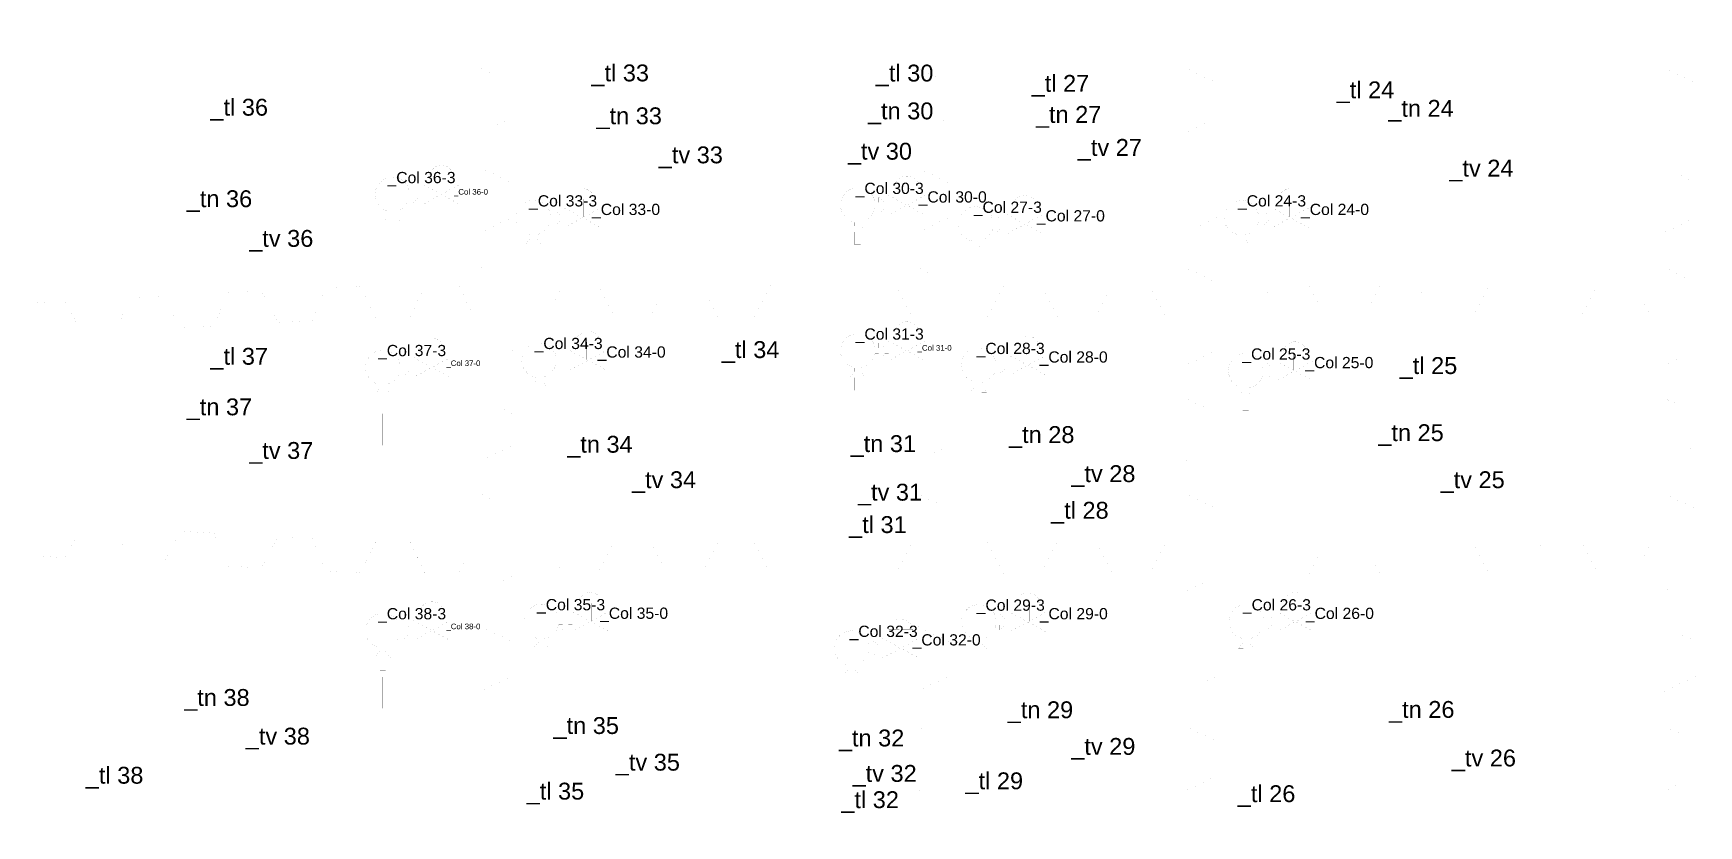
# Model space of a CAD drawing. Extents: x 286795 to 414225, y 83872 to 112073.
# Drawn here: x 286795 to 346083, y 83872 to 112073 of the extents above; entities that cross this region are included whole.
import ezdxf

# ---------------------------------------------------------------- set-up
doc = ezdxf.new("R2010")
doc.units = 0
doc.header["$MEASUREMENT"] = 0
doc.layers.add('Control objects', color=20, linetype='CONTINUOUS')
doc.layers.add('Omriss tanker', color=20, linetype='CONTINUOUS')
doc.styles.add('ARIAL', font='ARIAL.TTF', dxfattribs={"height": 12})

msp = doc.modelspace()

# ---------------------------------------------------------------- linework, layer by layer
at = {"layer": 'Control objects', "color": 42, "linetype": 'Continuous'}
for points in [[(301275, 106363, 1.21, 1.21, 0), (301275, 106991, 1.21, 1.21, 0), (300888, 106991, 1.21, 1.21, -0.884677), (301753, 106991, 1.21, 1.21, 0), (301366, 106991, 1.21, 1.21, 0), (301366, 106363, 1.21, 1.21, 0), (301966, 106687, 0, 0, 0), (301966, 105990, 1.21, 1.21, 0), (301320, 106339, 1.21, 1.21, 0), (300675, 105990, 0, 0, 0), (300675, 106687, 1.21, 1.21, 0)], [(317847, 105979, 1.21, 1.21, 0), (317847, 106607, 1.21, 1.21, 0), (317460, 106607, 1.21, 1.21, -0.884677), (318325, 106607, 1.21, 1.21, 0), (317938, 106607, 1.21, 1.21, 0), (317938, 105979, 1.21, 1.21, 0), (318538, 106303, 0, 0, 0), (318538, 105606, 1.21, 1.21, 0), (317893, 105954, 1.21, 1.21, 0), (317247, 105606, 0, 0, 0), (317247, 106303, 1.21, 1.21, 0)], [(306303, 105534, 1.21, 1.21, 0), (306303, 106163, 1.21, 1.21, 0), (305916, 106163, 1.21, 1.21, -0.884677), (306781, 106163, 1.21, 1.21, 0), (306394, 106163, 1.21, 1.21, 0), (306394, 105534, 1.21, 1.21, 0), (306994, 105858, 0, 0, 0), (306994, 105161, 1.21, 1.21, 0), (306349, 105510, 1.21, 1.21, 0), (305703, 105161, 0, 0, 0), (305703, 105858, 1.21, 1.21, 0)], [(322052, 105307, 1.21, 1.21, 0), (322052, 105935, 1.21, 1.21, 0), (321665, 105935, 1.21, 1.21, -0.884677), (322530, 105935, 1.21, 1.21, 0), (322142, 105935, 1.21, 1.21, 0), (322142, 105307, 1.21, 1.21, 0), (322743, 105631, 0, 0, 0), (322743, 104934, 1.21, 1.21, 0), (322097, 105282, 1.21, 1.21, 0), (321452, 104934, 0, 0, 0), (321452, 105631, 1.21, 1.21, 0)], [(331503, 105534, 1.21, 1.21, 0), (331503, 106163, 1.21, 1.21, 0), (331116, 106163, 1.21, 1.21, -0.884677), (331981, 106163, 1.21, 1.21, 0), (331594, 106163, 1.21, 1.21, 0), (331594, 105534, 1.21, 1.21, 0), (332194, 105858, 0, 0, 0), (332194, 105161, 1.21, 1.21, 0), (331549, 105510, 1.21, 1.21, 0), (330903, 105161, 0, 0, 0), (330903, 105858, 1.21, 1.21, 0)], [(306500, 100459, 1.21, 1.21, 0), (306500, 101087, 1.21, 1.21, 0), (306113, 101087, 1.21, 1.21, -0.884677), (306978, 101087, 1.21, 1.21, 0), (306591, 101087, 1.21, 1.21, 0), (306591, 100459, 1.21, 1.21, 0), (307191, 100783, 0, 0, 0), (307191, 100086, 1.21, 1.21, 0), (306546, 100435, 1.21, 1.21, 0), (305900, 100086, 0, 0, 0), (305900, 100783, 1.21, 1.21, 0)], [(317847, 100795, 1.21, 1.21, 0), (317847, 101423, 1.21, 1.21, 0), (317460, 101423, 1.21, 1.21, -0.884677), (318325, 101423, 1.21, 1.21, 0), (317938, 101423, 1.21, 1.21, 0), (317938, 100795, 1.21, 1.21, 0), (318538, 101119, 0, 0, 0), (318538, 100422, 1.21, 1.21, 0), (317893, 100771, 1.21, 1.21, 0), (317247, 100422, 0, 0, 0), (317247, 101119, 1.21, 1.21, 0)], [(300939, 100207, 1.21, 1.21, 0), (300939, 100836, 1.21, 1.21, 0), (300552, 100836, 1.21, 1.21, -0.884677), (301417, 100836, 1.21, 1.21, 0), (301029, 100836, 1.21, 1.21, 0), (301029, 100207, 1.21, 1.21, 0), (301630, 100531, 0, 0, 0), (301630, 99835, 1.21, 1.21, 0), (300984, 100183, 1.21, 1.21, 0), (300338, 99835, 0, 0, 0), (300338, 100531, 1.21, 1.21, 0)], [(322152, 100282, 1.21, 1.21, 0), (322152, 100910, 1.21, 1.21, 0), (321765, 100910, 1.21, 1.21, -0.884677), (322630, 100910, 1.21, 1.21, 0), (322243, 100910, 1.21, 1.21, 0), (322243, 100282, 1.21, 1.21, 0), (322843, 100606, 0, 0, 0), (322843, 99909, 1.21, 1.21, 0), (322197, 100258, 1.21, 1.21, 0), (321552, 99909, 0, 0, 0), (321552, 100606, 1.21, 1.21, 0)], [(331658, 100083, 1.21, 1.21, 0), (331658, 100711, 1.21, 1.21, 0), (331271, 100711, 1.21, 1.21, -0.884677), (332136, 100711, 1.21, 1.21, 0), (331748, 100711, 1.21, 1.21, 0), (331748, 100083, 1.21, 1.21, 0), (332349, 100407, 0, 0, 0), (332349, 99710, 1.21, 1.21, 0), (331703, 100058, 1.21, 1.21, 0), (331058, 99710, 0, 0, 0), (331058, 100407, 1.21, 1.21, 0)], [(306588, 91162, 1.21, 1.21, 0), (306588, 91791, 1.21, 1.21, 0), (306201, 91791, 1.21, 1.21, -0.884677), (307066, 91791, 1.21, 1.21, 0), (306679, 91791, 1.21, 1.21, 0), (306679, 91162, 1.21, 1.21, 0), (307279, 91486, 0, 0, 0), (307279, 90790, 1.21, 1.21, 0), (306634, 91138, 1.21, 1.21, 0), (305988, 90790, 0, 0, 0), (305988, 91486, 1.21, 1.21, 0)], [(322156, 91146, 1.21, 1.21, 0), (322156, 91775, 1.21, 1.21, 0), (321769, 91775, 1.21, 1.21, -0.884677), (322634, 91775, 1.21, 1.21, 0), (322247, 91775, 1.21, 1.21, 0), (322247, 91146, 1.21, 1.21, 0), (322847, 91470, 0, 0, 0), (322847, 90773, 1.21, 1.21, 0), (322201, 91122, 1.21, 1.21, 0), (321556, 90773, 0, 0, 0), (321556, 91470, 1.21, 1.21, 0)], [(331678, 91157, 1.21, 1.21, 0), (331678, 91786, 1.21, 1.21, 0), (331291, 91786, 1.21, 1.21, -0.884677), (332156, 91786, 1.21, 1.21, 0), (331768, 91786, 1.21, 1.21, 0), (331768, 91157, 1.21, 1.21, 0), (332369, 91481, 0, 0, 0), (332369, 90785, 1.21, 1.21, 0), (331723, 91133, 1.21, 1.21, 0), (331078, 90785, 0, 0, 0), (331078, 91481, 1.21, 1.21, 0)], [(300939, 90841, 1.21, 1.21, 0), (300939, 91469, 1.21, 1.21, 0), (300552, 91469, 1.21, 1.21, -0.884677), (301417, 91469, 1.21, 1.21, 0), (301029, 91469, 1.21, 1.21, 0), (301029, 90841, 1.21, 1.21, 0), (301630, 91165, 0, 0, 0), (301630, 90468, 1.21, 1.21, 0), (300984, 90816, 1.21, 1.21, 0), (300338, 90468, 0, 0, 0), (300338, 91165, 1.21, 1.21, 0)], [(317630, 90214, 1.21, 1.21, 0), (317630, 90843, 1.21, 1.21, 0), (317243, 90843, 1.21, 1.21, -0.884677), (318108, 90843, 1.21, 1.21, 0), (317720, 90843, 1.21, 1.21, 0), (317720, 90214, 1.21, 1.21, 0), (318321, 90538, 0, 0, 0), (318321, 89842, 1.21, 1.21, 0), (317675, 90190, 1.21, 1.21, 0), (317030, 89842, 0, 0, 0), (317030, 90538, 1.21, 1.21, 0)]]:
    msp.add_lwpolyline(points, format="xyseb", close=True, dxfattribs=at)
at = {"layer": 'Control objects', "linetype": 'Continuous', "const_width": 0.9}
for points in [[(300675, 106233), (300675, 106444), (300536, 106444), (300323, 106622), (300323, 106444), (300184, 106444, 1.926208), (299469, 105732), (299469, 105596), (299291, 105384), (299469, 105384), (299469, 104929), (299680, 104929), (299680, 105382), (299856, 105382), (299680, 105594), (299680, 105732, 0.315826), (300184, 106233), (300322, 106233), (300322, 106057), (300534, 106233)], [(305703, 105404), (305703, 105616), (305564, 105616), (305352, 105793), (305352, 105616), (305212, 105616, 1.926208), (304497, 104904), (304497, 104767), (304319, 104555), (304497, 104555), (304497, 104100), (304708, 104100), (304708, 104553), (304884, 104553), (304708, 104766), (304708, 104903, 0.315826), (305212, 105404), (305350, 105404), (305350, 105228), (305562, 105404)], [(317247, 105848), (317247, 106060), (317108, 106060), (316896, 106237), (316896, 106060), (316756, 106060, 1.926208), (316041, 105348), (316041, 105212), (315863, 104999), (316041, 104999), (316041, 104545), (316252, 104545), (316252, 104998), (316428, 104998), (316252, 105210), (316252, 105347, 0.315826), (316756, 105848), (316894, 105848), (316894, 105673), (317106, 105848)], [(330903, 105404), (330903, 105616), (330764, 105616), (330552, 105793), (330552, 105616), (330412, 105616, 1.926208), (329697, 104904), (329697, 104767), (329519, 104555), (329697, 104555), (329697, 104100), (329908, 104100), (329908, 104553), (330084, 104553), (329908, 104766), (329908, 104903, 0.315826), (330412, 105404), (330550, 105404), (330550, 105228), (330762, 105404)], [(321452, 105177), (321452, 105388), (321312, 105388), (321100, 105566), (321100, 105388), (320961, 105388, 1.926208), (320245, 104676), (320245, 104540), (320068, 104328), (320245, 104328), (320245, 103873), (320457, 103873), (320457, 104326), (320633, 104326), (320457, 104538), (320457, 104676, 0.315826), (320961, 105177), (321098, 105177), (321098, 105001), (321311, 105177)], [(317247, 100665), (317247, 100876), (317108, 100876), (316896, 101054), (316896, 100876), (316756, 100876, 1.926208), (316041, 100164), (316041, 100028), (315863, 99816), (316041, 99816), (316041, 99361), (316252, 99361), (316252, 99814), (316428, 99814), (316252, 100027), (316252, 100164, 0.315826), (316756, 100665), (316894, 100665), (316894, 100489), (317106, 100665)], [(300338, 100077), (300338, 100289), (300199, 100289), (299987, 100466), (299987, 100289), (299848, 100289, 1.926208), (299132, 99577), (299132, 99440), (298955, 99228), (299132, 99228), (299132, 98773), (299344, 98773), (299344, 99226), (299519, 99226), (299344, 99439), (299344, 99576, 0.315826), (299848, 100077), (299985, 100077), (299985, 99902), (300198, 100077)], [(305900, 100329), (305900, 100541), (305761, 100541), (305549, 100718), (305549, 100541), (305409, 100541, 1.926208), (304694, 99828), (304694, 99692), (304516, 99480), (304694, 99480), (304694, 99025), (304905, 99025), (304905, 99478), (305081, 99478), (304905, 99691), (304905, 99828, 0.315826), (305409, 100329), (305547, 100329), (305547, 100153), (305759, 100329)], [(321552, 100152), (321552, 100363), (321413, 100363), (321200, 100541), (321200, 100363), (321061, 100363, 1.926208), (320346, 99651), (320346, 99515), (320168, 99303), (320346, 99303), (320346, 98848), (320557, 98848), (320557, 99301), (320733, 99301), (320557, 99513), (320557, 99651, 0.315826), (321061, 100152), (321199, 100152), (321199, 99976), (321411, 100152)], [(331058, 99952), (331058, 100164), (330918, 100164), (330706, 100341), (330706, 100164), (330567, 100164, 1.926208), (329851, 99452), (329851, 99316), (329674, 99103), (329851, 99103), (329851, 98649), (330063, 98649), (330063, 99102), (330238, 99102), (330063, 99314), (330063, 99452, 0.315826), (330567, 99952), (330704, 99952), (330704, 99777), (330917, 99952)], [(300338, 90711), (300338, 90922), (300199, 90922), (299987, 91100), (299987, 90922), (299848, 90922, 1.926208), (299132, 90210), (299132, 90074), (298955, 89862), (299132, 89862), (299132, 89407), (299344, 89407), (299344, 89860), (299519, 89860), (299344, 90072), (299344, 90210, 0.315826), (299848, 90711), (299985, 90711), (299985, 90535), (300198, 90711)], [(305988, 91032), (305988, 91244), (305849, 91244), (305637, 91421), (305637, 91244), (305497, 91244, 1.926208), (304782, 90532), (304782, 90396), (304604, 90183), (304782, 90183), (304782, 89729), (304993, 89729), (304993, 90181), (305169, 90181), (304993, 90394), (304993, 90531, 0.315826), (305497, 91032), (305635, 91032), (305635, 90857), (305847, 91032)], [(321556, 91016), (321556, 91228), (321417, 91228), (321204, 91405), (321204, 91228), (321065, 91228, 1.926208), (320350, 90516), (320350, 90379), (320172, 90167), (320350, 90167), (320350, 89712), (320561, 89712), (320561, 90165), (320737, 90165), (320561, 90378), (320561, 90515, 0.315826), (321065, 91016), (321203, 91016), (321203, 90841), (321415, 91016)], [(331078, 91027), (331078, 91239), (330938, 91239), (330726, 91416), (330726, 91239), (330587, 91239, 1.926208), (329871, 90527), (329871, 90390), (329694, 90178), (329871, 90178), (329871, 89724), (330083, 89724), (330083, 90176), (330258, 90176), (330083, 90389), (330083, 90526, 0.315826), (330587, 91027), (330724, 91027), (330724, 90852), (330937, 91027)], [(317030, 90084), (317030, 90296), (316890, 90296), (316678, 90473), (316678, 90296), (316539, 90296, 1.926208), (315823, 89584), (315823, 89447), (315646, 89235), (315823, 89235), (315823, 88780), (316035, 88780), (316035, 89233), (316211, 89233), (316035, 89446), (316035, 89583, 0.315826), (316539, 90084), (316676, 90084), (316676, 89909), (316889, 90084)]]:
    msp.add_lwpolyline(points, format="xyb", close=True, dxfattribs=at)
at = {"layer": 'Control objects', "linetype": 'Continuous', "const_width": 0.6}
for points in [[(299574, 104929), (299574, 103567)], [(316146, 104545), (316146, 103183)], [(304603, 104100), (304603, 102738)], [(320351, 103873), (320351, 102511)], [(329803, 104100), (329803, 102738)], [(304800, 99025), (304800, 97663)], [(316146, 99361), (316146, 97999)], [(299238, 98773), (299238, 97412)], [(320451, 98848), (320451, 97486)], [(329957, 98649), (329957, 97287)], [(304888, 89729), (304888, 88367)], [(320455, 89712), (320455, 88351)], [(329977, 89724), (329977, 88362)], [(299238, 89407), (299238, 88045)], [(315929, 88780), (315929, 87419)]]:
    msp.add_lwpolyline(points, close=True, dxfattribs=at)
at = {"layer": 'Omriss tanker', "linetype": 'Continuous', "const_width": 0.3}
for points in [[(302695, 112072), (286800, 112072), (286795, 102472), (287925, 102532), (288534, 101412), (289732, 101475), (290221, 102652), (291420, 102714), (292029, 101595), (293227, 101657), (293717, 102835), (294915, 102897), (295524, 101778), (296723, 101840), (297212, 103018), (298410, 103080), (298995, 101947), (300195, 101947), (300745, 103097), (301945, 103097), (302495, 101947), (303845, 101947), (303845, 103197), (302695, 103747), (302695, 104972), (303845, 105522), (303845, 106747), (302695, 107297), (302695, 108522), (303845, 109072), (303845, 110297), (302695, 110847), (302695, 112072)], [(314315, 112072), (302695, 112072), (302695, 110847), (303845, 110297), (303845, 109072), (302695, 108522), (302695, 107297), (303845, 106747), (303845, 105522), (302695, 104972), (302695, 103747), (303845, 103197), (303845, 101947), (305045, 101947), (305645, 103097), (306895, 103097), (307495, 101947), (308745, 101947), (309345, 103097), (310595, 103097), (311195, 101947), (312445, 101947), (313045, 103097), (314315, 103097), (314315, 112072)], [(318249, 112072), (315119, 112072), (315119, 103097), (317509, 103097), (318109, 101947), (319399, 101947), (319399, 103197), (318249, 103747), (318249, 104972), (319399, 105522), (319399, 106747), (318249, 107297), (318249, 108522), (319399, 109072), (319399, 110297), (318249, 110847), (318249, 112072)], [(327789, 112072), (318249, 112072), (318249, 110847), (319399, 110297), (319399, 109072), (318249, 108522), (318249, 107297), (319399, 106747), (319399, 105522), (318249, 104972), (318249, 103747), (319399, 103197), (319399, 101947), (320734, 101947), (321334, 103097), (322669, 103097), (323269, 101947), (324604, 101947), (325204, 103097), (326539, 103097), (327139, 101947), (328939, 101947), (328939, 103197), (327789, 103747), (327789, 104972), (328939, 105522), (328939, 106747), (327789, 107297), (327789, 108522), (328939, 109072), (328939, 110297), (327789, 110847), (327789, 112072)], [(344839, 112072), (327789, 112072), (327789, 110847), (328939, 110297), (328939, 109072), (327789, 108522), (327789, 107297), (328939, 106747), (328939, 105522), (327789, 104972), (327789, 103747), (328939, 103197), (328939, 101947), (330274, 101947), (330874, 103097), (332209, 103097), (332809, 101947), (334144, 101947), (334744, 103097), (336079, 103097), (336679, 101947), (338014, 101947), (338614, 103097), (339949, 103097), (340549, 101947), (341884, 101947), (342484, 103097), (343819, 103097), (344419, 101947), (345989, 101947), (345989, 103197), (344839, 103747), (344839, 104972), (345989, 105522), (345989, 106747), (344839, 107297), (344839, 108522), (345989, 109072), (345989, 110297), (344839, 110847), (344839, 112072)], [(303845, 101947), (302495, 101947), (301945, 103097), (300745, 103097), (300195, 101947), (298995, 101947), (298410, 103080), (297212, 103018), (296723, 101840), (295524, 101778), (294915, 102897), (293717, 102835), (293227, 101657), (292029, 101595), (291420, 102714), (290221, 102652), (289732, 101475), (288534, 101412), (287928, 102532), (286795, 102472), (286795, 93472), (287925, 93413), (288534, 94533), (289732, 94470), (290221, 93293), (291420, 93230), (292029, 94350), (293227, 94287), (293717, 93110), (294915, 93048), (295524, 94167), (296723, 94105), (297212, 92927), (298410, 92865), (298994, 93972), (300195, 93972), (300745, 92847), (301945, 92847), (302495, 93997), (303845, 93997), (303845, 95147), (302695, 95697), (302695, 96847), (303845, 97397), (303845, 98547), (302695, 99097), (302695, 100247), (303845, 100797)], [(314315, 103097), (313045, 103097), (312445, 101947), (311195, 101947), (310595, 103097), (309345, 103097), (308745, 101947), (307495, 101947), (306895, 103097), (305645, 103097), (305045, 101947), (303845, 101947), (303845, 100797), (302695, 100247), (302695, 99097), (303845, 98547), (303845, 97397), (302695, 96847), (302695, 95697), (303845, 95147), (303845, 93997), (305045, 93997), (305645, 92847), (306895, 92847), (307495, 93997), (308745, 93997), (309345, 92847), (310595, 92847), (311195, 93997), (312445, 93997), (313045, 92847), (314315, 92847), (314315, 103097)], [(319399, 101947), (318109, 101947), (317509, 103097), (315119, 103097), (315119, 92847), (316195, 92847), (317509, 92847), (318109, 93997), (319399, 93997), (319399, 95147), (318249, 95697), (318249, 96847), (319399, 97397), (319399, 98547), (318249, 99097), (318249, 100247), (319399, 100797), (319399, 101947), (319399, 101947)], [(328939, 101947), (327139, 101947), (326539, 103097), (325204, 103097), (324604, 101947), (323269, 101947), (322669, 103097), (321334, 103097), (320734, 101947), (319399, 101947), (319399, 100797), (318249, 100247), (318249, 99097), (319399, 98547), (319399, 97397), (318249, 96847), (318249, 95697), (319399, 95147), (319399, 93997), (320734, 93997), (321334, 92847), (322669, 92847), (323269, 93997), (324604, 93997), (325204, 92847), (326539, 92847), (327139, 93997), (328939, 93997), (328939, 95147), (327789, 95697), (327789, 96847), (328939, 97397), (328939, 98547), (327789, 99097), (327789, 100247), (328939, 100797), (328939, 101947)], [(345989, 101947), (344419, 101947), (343819, 103097), (342484, 103097), (341884, 101947), (340549, 101947), (339949, 103097), (338614, 103097), (338014, 101947), (336679, 101947), (336079, 103097), (334744, 103097), (334144, 101947), (332809, 101947), (332209, 103097), (330874, 103097), (330274, 101947), (328939, 101947), (328939, 100797), (327789, 100247), (327789, 99097), (328939, 98547), (328939, 97397), (327789, 96847), (327789, 95697), (328939, 95147), (328939, 93997), (330274, 93997), (330874, 92847), (332209, 92847), (332809, 93997), (334144, 93997), (334744, 92847), (336079, 92847), (336679, 93997), (338014, 93997), (338614, 92847), (339949, 92847), (340549, 93997), (341884, 93997), (342484, 92847), (343819, 92847), (344419, 93997), (345989, 93997), (345989, 95147), (344839, 95697), (344839, 96847), (345989, 97397), (345989, 98260), (345989, 98547), (344839, 99097), (344839, 100247), (345989, 100797), (345989, 101947)], [(303845, 93997), (302495, 93997), (301945, 92847), (300745, 92847), (300195, 93997), (298995, 93997), (298410, 92865), (297212, 92927), (296723, 94105), (295524, 94167), (294985, 93177), (294915, 93048), (293717, 93110), (293227, 94287), (292029, 94350), (291420, 93230), (290221, 93293), (289732, 94470), (288534, 94533), (287928, 93413), (286795, 93472), (286795, 83873), (302695, 83873), (302695, 85097), (303845, 85647), (303845, 86872), (302695, 87422), (302695, 88647), (303845, 89197), (303845, 90422), (302695, 90972), (302695, 92197), (303845, 92747), (303845, 93997)], [(314315, 92847), (313045, 92847), (312445, 93997), (311195, 93997), (310595, 92847), (309345, 92847), (308745, 93997), (307495, 93997), (306895, 92847), (305645, 92847), (305045, 93997), (303845, 93997), (303845, 92747), (302695, 92197), (302695, 90972), (303845, 90422), (303845, 89197), (302695, 88647), (302695, 87422), (303845, 86872), (303845, 85647), (302695, 85097), (302695, 83873), (314315, 83873), (314315, 92847)], [(319428, 93997), (318109, 93997), (317509, 92847), (315119, 92847), (315119, 83873), (318249, 83873), (318249, 85097), (319399, 85647), (319399, 86872), (318249, 87422), (318249, 88647), (319399, 89197), (319399, 90422), (318249, 90972), (318249, 92197), (319399, 92747), (319399, 93997)], [(328939, 93997), (327139, 93997), (326539, 92847), (325204, 92847), (324604, 93997), (323269, 93997), (322669, 92847), (321334, 92847), (320734, 93997), (319399, 93997), (319399, 92747), (318249, 92197), (318249, 90972), (319399, 90422), (319399, 89197), (318249, 88647), (318249, 87422), (319399, 86872), (319399, 85647), (318249, 85097), (318249, 83873), (327789, 83872), (327789, 85097), (328939, 85647), (328939, 86872), (327789, 87422), (327789, 88647), (328939, 89197), (328939, 90422), (327789, 90972), (327789, 92197), (328939, 92747), (328939, 93997)], [(346034, 93997), (344419, 93997), (343819, 92847), (342484, 92847), (341884, 93997), (340549, 93997), (339949, 92847), (338614, 92847), (338014, 93997), (336679, 93997), (336079, 92847), (334744, 92847), (334144, 93997), (332809, 93997), (332209, 92847), (330874, 92847), (330274, 93997), (328939, 93997), (328939, 92747), (327789, 92197), (327789, 90972), (328939, 90422), (328939, 89197), (327789, 88647), (327789, 87422), (328939, 86872), (328939, 85647), (327789, 85097), (327789, 83872), (344839, 83872), (344839, 85097), (345989, 85647), (345989, 86872), (344839, 87422), (344839, 88647), (345989, 89197), (345989, 90422), (344839, 90972), (344839, 92197), (345989, 92747), (345989, 93997)]]:
    msp.add_lwpolyline(points, close=True, dxfattribs=at)
for points in [[(350049, 112072), (344839, 112072), (344839, 110847), (345989, 110297), (345989, 109072), (344839, 108522), (344839, 107297), (345989, 106747), (345989, 105522), (344839, 104972), (344839, 103747), (345989, 103197), (345989, 101947), (347324, 101947)], [(347324, 101947), (345989, 101947), (345989, 100797), (344839, 100247), (344839, 99097), (345989, 98552), (345989, 97397), (344839, 96847), (344839, 95697), (345989, 95147), (345989, 93997), (347324, 93997)], [(347324, 93997), (345989, 93997), (345989, 92747), (344839, 92197), (344839, 90972), (345989, 90422), (345989, 89197), (344839, 88647), (344839, 87422), (345989, 86872), (345989, 85647), (344839, 85097), (344839, 83872), (350049, 83872)]]:
    msp.add_lwpolyline(points, dxfattribs=at)

# ---------------------------------------------------------------- texts
at = {"layer": 'Control objects', "linetype": 'Continuous', "style": 'ARIAL'}
for s, height, p in [('_Col 36-3', 400, (299405, 106739)), ('_Col 30-3', 400, (316072, 106355)), ('_Col 36-0', 200, (301771, 106332)), ('_Col 33-3', 400, (304444, 105910)), ('_Col 30-0', 400, (318315, 106050)), ('_Col 24-3', 400, (329682, 105910)), ('_Col 33-0', 400, (306687, 105606)), ('_Col 27-3', 400, (320277, 105683)), ('_Col 27-0', 400, (322520, 105378)), ('_Col 24-0', 400, (331925, 105606)), ('_Col 31-3', 400, (316072, 101171)), ('_Col 37-3', 400, (299069, 100583)), ('_Col 34-3', 400, (304641, 100835)), ('_Col 34-0', 400, (306884, 100531)), ('_Col 31-0', 200, (318276, 100777)), ('_Col 28-3', 400, (320377, 100658)), ('_Col 25-3', 400, (329836, 100459)), ('_Col 37-0', 200, (301501, 100231)), ('_Col 28-0', 400, (322620, 100353)), ('_Col 25-0', 400, (332079, 100154)), ('_Col 35-3', 400, (304729, 91539)), ('_Col 29-3', 400, (320381, 91522)), ('_Col 26-3', 400, (329856, 91534)), ('_Col 38-3', 400, (299069, 91217)), ('_Col 35-0', 400, (306972, 91234)), ('_Col 29-0', 400, (322624, 91218)), ('_Col 26-0', 400, (332099, 91229)), ('_Col 38-0', 200, (301501, 90864)), ('_Col 32-3', 400, (315855, 90590)), ('_Col 32-0', 400, (318098, 90286))]:
    msp.add_text(s, height=height, dxfattribs=at).set_placement(p)
at = {"layer": 'Omriss tanker', "linetype": 'Continuous', "style": 'ARIAL'}
for s, p in [('_tl 33', (306664, 110363)), ('_tl 30', (316788, 110358)), ('_tl 27', (322335, 109991)), ('_tl 24', (333194, 109761)), ('_tl 36', (293101, 109142)), ('_tn 24', (335032, 109103)), ('_tn 33', (306844, 108837)), ('_tn 30', (316508, 109011)), ('_tn 27', (322487, 108886)), ('_tv 33', (309062, 107446)), ('_tv 30', (315793, 107576)), ('_tv 27', (323979, 107712)), ('_tv 24', (337206, 106974)), ('_tn 36', (292257, 105886)), ('_tv 36', (294481, 104474)), ('_tl 37', (293101, 100278)), ('_tl 34', (311307, 100516)), ('_tl 25', (335438, 99947)), ('_tn 37', (292256, 98478)), ('_tn 28', (321530, 97492)), ('_tn 25', (334677, 97560)), ('_tv 37', (294481, 96926)), ('_tn 34', (305803, 97147)), ('_tn 31', (315890, 97170)), ('_tv 28', (323748, 96101)), ('_tv 34', (308108, 95886)), ('_tv 31', (316152, 95441)), ('_tv 25', (336895, 95885)), ('_tl 31', (315838, 94288)), ('_tl 28', (323028, 94798)), ('_tn 38', (292167, 88135)), ('_tn 29', (321485, 87698)), ('_tn 26', (335058, 87710)), ('_tv 38', (294359, 86759)), ('_tn 35', (305314, 87136)), ('_tn 32', (315473, 86693)), ('_tv 29', (323746, 86394)), ('_tv 26', (337295, 85981)), ('_tl 38', (288664, 85367)), ('_tv 35', (307532, 85832)), ('_tv 32', (315961, 85433)), ('_tl 35', (304357, 84802)), ('_tl 29', (319981, 85169)), ('_tl 32', (315561, 84497)), ('_tl 26', (329674, 84711))]:
    msp.add_text(s, height=600, dxfattribs=at).set_placement(p)

doc.saveas('drawing.dxf')
